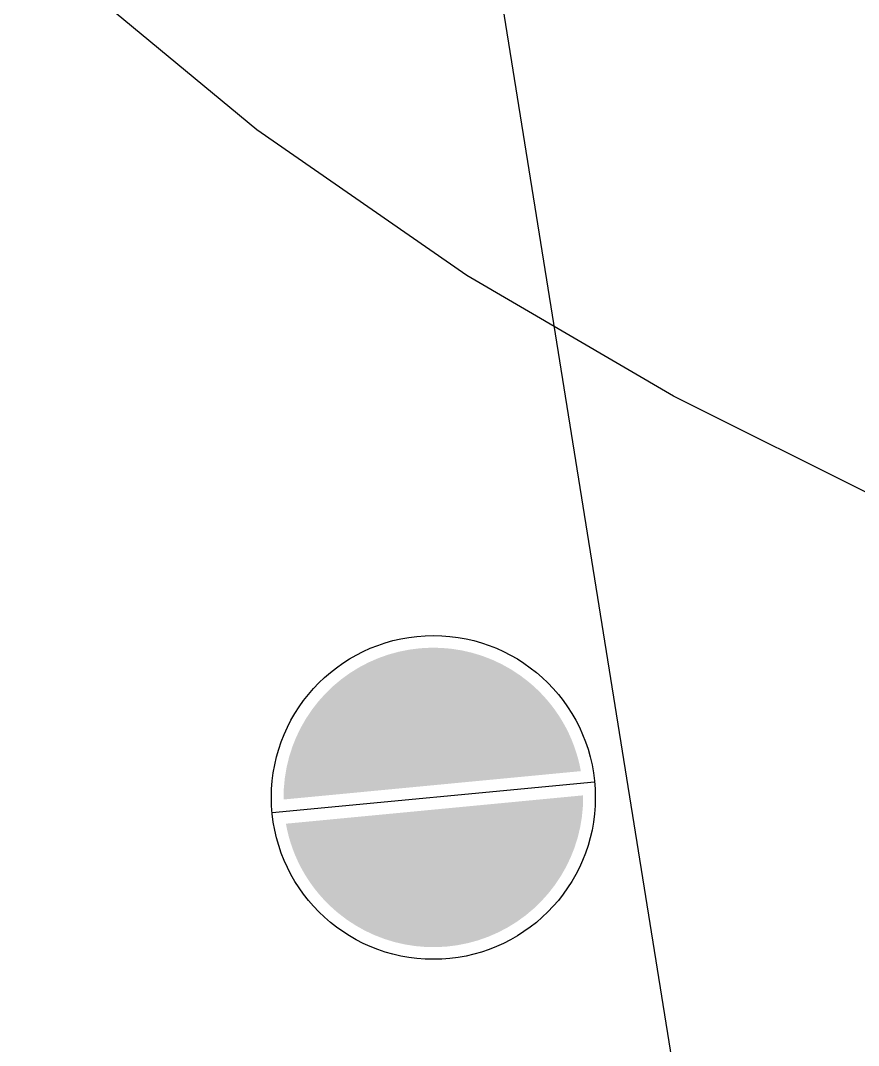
# Model space of a CAD drawing. Header units: millimetres. Extents: x -2893842 to -949497, y -1203244 to 262218.
# Drawn here: x -2284903 to -2282316, y -875244 to -872078 of the extents above; entities that cross this region are included whole.
import ezdxf

# ---------------------------------------------------------------- set-up
doc = ezdxf.new("R2010")
doc.units = ezdxf.units.MM
doc.layers.get('0').update_dxf_attribs({"lineweight": 5})
for name, color, linetype in [('!!!_ Размеры', 7, 'Continuous'), ('10_Границы покрытий и угодий', 253, 'Continuous'), ('31_Водопровод', 253, 'Continuous'), ('44_Крышки колодцев', 253, 'Continuous')]:
    doc.layers.add(name, color=color, linetype=linetype)
doc.styles.add('Line_GUGK', font='')
doc.styles.get('Line_GUGK').set_extended_font_data('Bm431', italic=True)
doc.linetypes.add('g5_122_v', pattern='A,1,-1,1.5,-0.4,["В",Line_GUGK,S=1,R=0,X=0,Y=-0.5],-1.5,1.5,-1,4,-1,4,-1,3', length=20.9)

# ---------------------------------------------------------------- blocks, each defined once
blk = doc.blocks.new('g5_117')
h = blk.add_hatch(color=255)
h.paths.add_polyline_path([(-0.2994, 0.3525), (0.3525, -0.2994, 0.177899), (0.4625, 0, 0.639215)])
h.paths.add_polyline_path([(-0.3525, 0.2994, 0.177899), (-0.4625, 0, 0.639215), (0.2994, -0.3525)])
at = {"color": 0}
blk.add_lwpolyline([(0.3536, -0.3536), (-0.3536, 0.3536)], dxfattribs=at)
blk.add_circle((0, 0), 0.5, dxfattribs=at)
blk = doc.blocks.new('Топо_07.04.17')
at = {"layer": '10_Границы покрытий и угодий', "color": 7, "linetype": 'Continuous', "lineweight": 30}
blk.add_lwpolyline([(-403867.7, -712745.6), (-410869.4, -715005), (-416269.9, -716532.9), (-420546.3, -717784.1), (-421775.7, -718111.5), (-423653.3, -718341.2), (-425363.1, -718463.9), (-427032.4, -718531.4), (-428703.1, -718521.3), (-429778.3, -718461.3), (-431466.5, -718259.4), (-432962.6, -717949.2), (-434237.1, -717572.3), (-435630.3, -717021.9), (-436881.3, -716393.3), (-437477.2, -716046.9), (-438285.8, -715521.3), (-438877, -715078.8), (-439471, -714559.6), (-439964.3, -714045.5), (-440466.6, -713402.9), (-440859.4, -712767.1), (-441140.2, -712219.7), (-441862.3, -710472.1)], dxfattribs=at)
at = {"layer": '31_Водопровод', "color": 4, "linetype": 'g5_122_v', "lineweight": 30}
blk.add_lwpolyline([(-438034.7, -728101), (-439831.4, -689161.9), (-438845.9, -644622.5), (-445353, -601768.4)], dxfattribs=at)
at = {"layer": '44_Крышки колодцев', "color": 7, "linetype": 'Continuous', "lineweight": 20, "xscale": 999.9999999999995, "yscale": 999.9999999999995, "zscale": 999.9999999999995, "rotation": 43.98139083737546}
blk.add_blockref('g5_117', (-439161.7, -716669.4, 129798), dxfattribs=at)

msp = doc.modelspace()

# ---------------------------------------------------------------- block references
at = {"layer": '!!!_ Размеры', "color": 1, "lineweight": 0, "rotation": 6.471407436947433}
msp.add_blockref('Топо_07.04.17', (-1928038.79367, -112877.83782), dxfattribs=at)

doc.saveas('drawing.dxf')
